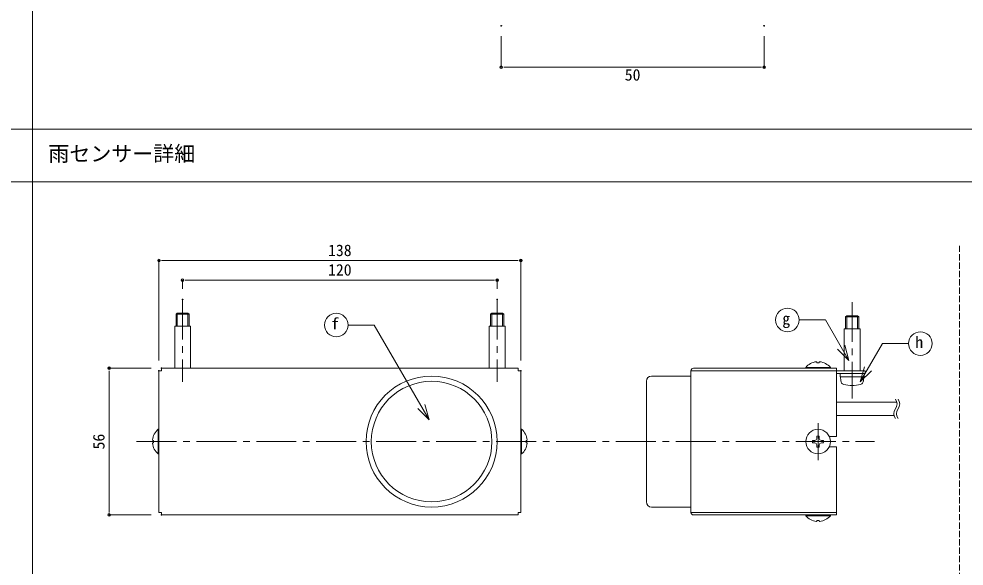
# Model space of a CAD drawing. Units: millimetres, scale not verified. Extents: x -79561 to 6403, y -2774 to 2774.
# Drawn here: x 2531 to 4333, y -1441 to -397 of the extents above; entities that cross this region are included whole.
import ezdxf
from ezdxf.enums import TextEntityAlignment as Align

# ---------------------------------------------------------------- set-up
doc = ezdxf.new("R2010")
doc.units = ezdxf.units.MM
doc.header["$LTSCALE"] = 4
doc.header["$PDMODE"] = 32
doc.header["$PDSIZE"] = 0.8
doc.linetypes.add('DASHED3', pattern=[4, 3, -1])
doc.linetypes.add('USER2', pattern=[28.575, 19.05, -3.175, 3.175, -3.175])
for name, color, linetype, lineweight in [('0-0_0', 7, 'Continuous', 20), ('0-1_WAKU', 7, 'Continuous', 18), ('0-3_moji', 7, 'Continuous', 18), ('0-5_sunpo', 7, 'Continuous', 18), ('0-7_KANAMONO', 4, 'Continuous', 18), ('0-D_sinsen', 3, 'USER2', 18), ('0-E_KANAMONO_SCREW', 4, 'Continuous', 18)]:
    doc.layers.add(name, color=color, linetype=linetype, lineweight=lineweight)
doc.layers.add('0-2_Defpoints', color=7, linetype='Continuous')
doc.styles.add('ＭＳ ゴシック', font='')
doc.styles.get('ＭＳ ゴシック').set_extended_font_data('MS Gothic')

# ---------------------------------------------------------------- blocks, each defined once
blk = doc.blocks.new('_Dot')
at = {"layer": '0-0_0'}
for p, q in [((-0.5, 0), (-1, 0)), ((0.25, 0), (-0.25, 0))]:
    blk.add_line(p, q, dxfattribs=at)
blk.add_circle((0, 0), 0.25, dxfattribs=at)
blk = doc.blocks.new('D1')
at = {"layer": '0-2_Defpoints'}
for p in [(42861.555, 22861.099), (42261.555, 22824.278), (42861.555, 22824.278)]:
    blk.add_point(p, dxfattribs=at)
at = {"layer": '0-5_sunpo', "lineweight": 20}
for p, q in [((42261.555, 22844.278), (42261.555, 22861.099)), ((42271.555, 22861.099), (42851.555, 22861.099)), ((42861.555, 22844.278), (42861.555, 22861.099))]:
    blk.add_line(p, q, dxfattribs=at)
at = {"layer": '0-5_sunpo', "xscale": 10, "yscale": 10, "rotation": 180}
blk.add_blockref('_Dot', (42261.555, 22861.099), dxfattribs=at)
at = {"layer": '0-5_sunpo', "xscale": 10, "yscale": 10}
blk.add_blockref('_Dot', (42861.555, 22861.099), dxfattribs=at)
at = {"layer": '0-5_sunpo', "style": 'ＭＳ ゴシック'}
blk.add_text('120', height=21.99, dxfattribs=at).set_placement((42539.055, 22863.099), align=Align.BOTTOM_LEFT)
blk = doc.blocks.new('D2')
at = {"layer": '0-2_Defpoints'}
for p in [(42906.555, 22898.39), (42216.555, 22688.037), (42906.555, 22688.037)]:
    blk.add_point(p, dxfattribs=at)
at = {"layer": '0-5_sunpo', "lineweight": 20}
for p, q in [((42216.555, 22708.037), (42216.555, 22898.39)), ((42226.555, 22898.39), (42896.555, 22898.39)), ((42906.555, 22708.037), (42906.555, 22898.39))]:
    blk.add_line(p, q, dxfattribs=at)
at = {"layer": '0-5_sunpo', "xscale": 10, "yscale": 10, "rotation": 180}
blk.add_blockref('_Dot', (42216.555, 22898.39), dxfattribs=at)
at = {"layer": '0-5_sunpo', "xscale": 10, "yscale": 10}
blk.add_blockref('_Dot', (42906.555, 22898.39), dxfattribs=at)
at = {"layer": '0-5_sunpo', "style": 'ＭＳ ゴシック'}
blk.add_text('138', height=21.99, dxfattribs=at).set_placement((42539.055, 22900.39), align=Align.BOTTOM_LEFT)
blk = doc.blocks.new('D3')
at = {"layer": '0-2_Defpoints'}
for p in [(42121.271, 22693.037), (42221.555, 22693.037), (42221.555, 22413.037)]:
    blk.add_point(p, dxfattribs=at)
at = {"layer": '0-5_sunpo', "lineweight": 20}
for p, q in [((42201.555, 22693.037), (42121.271, 22693.037)), ((42121.271, 22423.037), (42121.271, 22683.037)), ((42201.555, 22413.037), (42121.271, 22413.037))]:
    blk.add_line(p, q, dxfattribs=at)
at = {"layer": '0-5_sunpo', "xscale": 10, "yscale": 10}
for p, rotation in [((42121.271, 22693.037), 90), ((42121.271, 22413.037), 270)]:
    blk.add_blockref('_Dot', p, dxfattribs=dict(at, rotation=rotation))
at = {"layer": '0-5_sunpo', "style": 'ＭＳ ゴシック'}
blk.add_text('56', height=21.99, rotation=90, dxfattribs=at).set_placement((42119.271, 22538.037), align=Align.BOTTOM_LEFT)
blk = doc.blocks.new('D10')
at = {"layer": '0-2_Defpoints'}
for p in [(42869.297, 23346.468), (43370.549, 23346.468), (43370.549, 23267.208)]:
    blk.add_point(p, dxfattribs=at)
at = {"layer": '0-5_sunpo', "lineweight": 20}
for p, q in [((42869.297, 23326.468), (42869.297, 23267.208)), ((43370.549, 23326.468), (43370.549, 23267.208)), ((42879.297, 23267.208), (43360.549, 23267.208))]:
    blk.add_line(p, q, dxfattribs=at)
at = {"layer": '0-5_sunpo', "xscale": 10, "yscale": 10, "rotation": 180}
blk.add_blockref('_Dot', (42869.297, 23267.208), dxfattribs=at)
at = {"layer": '0-5_sunpo', "xscale": 10, "yscale": 10}
blk.add_blockref('_Dot', (43370.549, 23267.208), dxfattribs=at)
at = {"layer": '0-5_sunpo', "style": 'ＭＳ ゴシック'}
blk.add_text('50', height=21.99, dxfattribs=at).set_placement((43104.923, 23235.208), align=Align.BOTTOM_LEFT)

msp = doc.modelspace()

# ---------------------------------------------------------------- linework, layer by layer
at = {"layer": '0-1_WAKU'}
for p, q in [((2556.929, -608), (2556.929, 2774)), ((2556.929, -557.667), (2556.929, -2299)), ((2556.929, -557.667), (2556.929, -2299)), ((-1491.071, -608), (6403.429, -608)), ((-1491.071, -708), (6403.429, -708))]:
    msp.add_line(p, q, dxfattribs=at)
at = {"layer": '0-1_WAKU', "linetype": 'DASHED3'}
msp.add_line((4324.925, -830.094), (4324.925, -1749.095), dxfattribs=at)
at = {"layer": '0-3_moji'}
for p, q in [((4068.98, -971.833), (4018.98, -971.833)), ((4113.483, -1048.916), (4068.98, -971.833)), ((3208.58, -981.508), (3158.58, -981.508)), ((3312.947, -1162.278), (3208.58, -981.508)), ((4113.483, -1048.916), (4105.719, -1019.938)), ((4135.403, -1089.938), (4177.606, -1016.841)), ((4177.606, -1016.841), (4227.606, -1016.841)), ((4113.483, -1048.916), (4092.27, -1027.703)), ((4135.403, -1089.938), (4143.168, -1060.96)), ((4135.403, -1089.938), (4156.617, -1068.725)), ((3312.947, -1162.278), (3305.183, -1133.3)), ((3312.947, -1162.278), (3291.734, -1141.064))]:
    msp.add_line(p, q, dxfattribs=at)
for centre in [(3996.48, -971.833), (3136.08, -981.508), (4250.106, -1016.841)]:
    msp.add_circle(centre, 22.5, dxfattribs=at)
at = {"layer": '0-7_KANAMONO'}
for p, q in [((4109.609, -963.905), (4107.444, -966.07)), ((4107.444, -988.899), (4107.444, -966.07)), ((4107.444, -966.07), (4132.444, -966.07)), ((4109.609, -988.899), (4109.609, -963.905)), ((4109.609, -963.905), (4130.279, -963.905)), ((4130.279, -988.899), (4130.279, -963.905)), ((4130.279, -963.905), (4132.444, -966.07)), ((4132.444, -988.899), (4132.444, -966.07)), ((4031.444, -1063.899), (4031.444, -1062.456)), ((4031.444, -1062.456), (4078.444, -1062.456)), ((4052.59, -1052.856), (4052.59, -1052.311)), ((4053.09, -1053.356), (4056.799, -1053.356)), ((4057.299, -1052.856), (4057.299, -1052.311)), ((4078.444, -1062.456), (4078.444, -1063.899)), ((2802.88, -1068.899), (2797.88, -1068.899)), ((3482.88, -1063.899), (2802.88, -1063.899)), ((2802.88, -1063.899), (2802.88, -1068.899)), ((3482.88, -1068.899), (3482.88, -1063.899)), ((3487.88, -1068.899), (3482.88, -1068.899)), ((3487.88, -1338.899), (3487.88, -1068.899)), ((3737.444, -1078.899), (3812.444, -1078.899)), ((4031.444, -1063.899), (4078.444, -1063.899)), ((4089.944, -1068.899), (4144.944, -1068.899)), ((4089.944, -1073.899), (4144.944, -1073.899)), ((4142.944, -1080.399), (4096.944, -1080.399)), ((4097.444, -1080.399), (4142.444, -1080.399)), ((4097.444, -1080.399), (4098.084, -1087.706)), ((4142.444, -1080.399), (4141.805, -1087.706)), ((4142.944, -1073.899), (4142.944, -1080.399)), ((4144.944, -1068.899), (4144.944, -1073.899)), ((3727.444, -1318.899), (3727.444, -1088.899)), ((4089.944, -1128.899), (4205.301, -1128.899)), ((4089.944, -1153.899), (4199.588, -1153.899)), ((2797.88, -1180.399), (2796.438, -1180.399)), ((2796.438, -1180.399), (2796.438, -1227.399)), ((2797.88, -1180.399), (2797.88, -1227.399)), ((3487.88, -1180.399), (3489.323, -1180.399)), ((3487.88, -1180.399), (3487.88, -1227.399)), ((3489.323, -1180.399), (3489.323, -1227.399)), ((2786.838, -1201.544), (2786.293, -1201.544)), ((2786.838, -1206.253), (2786.293, -1206.253)), ((2787.338, -1202.044), (2787.338, -1205.753)), ((3498.423, -1202.044), (3498.423, -1205.753)), ((3498.923, -1201.544), (3499.468, -1201.544)), ((3498.923, -1206.253), (3499.468, -1206.253)), ((4076.211, -1193.899), (4089.944, -1193.899)), ((4076.211, -1213.899), (4089.944, -1213.899)), ((4089.944, -1343.899), (4089.944, -1213.899)), ((2796.438, -1227.399), (2797.88, -1227.399)), ((3489.323, -1227.399), (3487.88, -1227.399)), ((3812.444, -1328.899), (3737.444, -1328.899)), ((2802.88, -1338.899), (2802.88, -1343.899)), ((2802.88, -1343.899), (3482.88, -1343.899)), ((3482.88, -1338.899), (3487.88, -1338.899)), ((3482.88, -1343.899), (3482.88, -1338.899)), ((3812.444, -1338.899), (4089.944, -1338.899)), ((3817.444, -1343.899), (4089.944, -1343.899)), ((4031.444, -1343.899), (4031.444, -1345.341)), ((4031.444, -1343.899), (4078.444, -1343.899)), ((4031.444, -1345.341), (4078.444, -1345.341)), ((4078.444, -1345.341), (4078.444, -1343.899)), ((4052.59, -1354.941), (4052.59, -1355.486)), ((4053.09, -1354.441), (4056.799, -1354.441)), ((4057.299, -1354.941), (4057.299, -1355.486))]:
    msp.add_line(p, q, dxfattribs=at)
for points in [[(2857.88, -1063.899), (2827.88, -1063.899), (2827.88, -983.899), (2857.88, -983.899)], [(3427.88, -1063.899), (3457.88, -1063.899), (3457.88, -983.899), (3427.88, -983.899)], [(4104.944, -1068.899), (4134.944, -1068.899), (4134.944, -988.899), (4104.944, -988.899)]]:
    msp.add_lwpolyline(points, close=True, dxfattribs=at)
for points in [[(2797.88, -1068.899), (2797.88, -1338.899), (2802.88, -1338.899)], [(4089.944, -1068.899), (3812.444, -1068.899), (3812.444, -1338.899)], [(4089.944, -1193.899), (4089.944, -1063.899), (3817.444, -1063.899)], [(4142.944, -1073.899), (4096.944, -1073.899), (4096.944, -1080.399)], [(4052.665, -1193.393), (4052.59, -1197.687), (4051.363, -1200.317), (4048.733, -1201.544), (4044.439, -1201.619)], [(4044.439, -1206.178), (4048.733, -1206.253), (4051.363, -1207.48), (4052.59, -1210.11), (4052.665, -1214.404)], [(4065.45, -1201.619), (4061.156, -1201.544), (4058.525, -1200.317), (4057.299, -1197.687), (4057.224, -1193.393)], [(4057.226, -1214.404), (4057.301, -1210.105), (4058.525, -1207.48), (4061.156, -1206.253), (4065.45, -1206.178)]]:
    msp.add_lwpolyline(points, dxfattribs=at)
for centre, radius in [((3317.88, -1203.899), 125), ((3317.88, -1203.899), 115), ((4054.944, -1203.899), 23.5)]:
    msp.add_circle(centre, radius, dxfattribs=at)
for centre, radius, start, end in [((4054.944, -1081.899), 30.5, 95.98987, 140.39807), ((4051.84, -1052.311), 0.75, 0, 95.98987), ((4053.09, -1052.856), 0.5, 180, 270), ((4056.799, -1052.856), 0.5, 270, 0), ((4058.049, -1052.311), 0.75, 84.01013, 180), ((4054.944, -1081.899), 30.5, 39.60193, 84.01013), ((3737.444, -1088.899), 10, 90, 180), ((3817.444, -1068.899), 5, 90, 180), ((4106.053, -1087.009), 8, 185, 254.50603), ((4119.944, -1036.899), 60, 254.50603, 285.49397), ((4133.835, -1087.009), 8, 285.49397, 355), ((4190.198, -1132.024), 15.423, 322.56529, 37.43471), ((4195.198, -1132.024), 15.423, 322.56529, 37.43471), ((4214.691, -1150.774), 15.423, 142.56529, 217.43471), ((4219.691, -1150.774), 15.423, 142.56529, 217.43471), ((2815.88, -1203.899), 30.5, 129.60193, 174.01013), ((3469.88, -1203.899), 30.5, 5.98987, 50.39807), ((2786.293, -1200.794), 0.75, 174.01013, 270), ((2786.293, -1207.003), 0.75, 90, 185.98987), ((2815.88, -1203.899), 30.5, 185.98987, 230.39807), ((2786.838, -1202.044), 0.5, 0, 90), ((2786.838, -1205.753), 0.5, 270, 0), ((3469.88, -1203.899), 30.5, 309.60193, 354.01013), ((3498.923, -1202.044), 0.5, 90, 180), ((3498.923, -1205.753), 0.5, 180, 270), ((3499.468, -1200.794), 0.75, 270, 5.98987), ((3499.468, -1207.003), 0.75, 354.01013, 90), ((4054.944, -1203.899), 10.75, 167.7575, 192.2425), ((4054.944, -1203.899), 10.75, 77.7575, 102.2425), ((4054.944, -1203.899), 10.75, 347.7575, 12.2425), ((4054.944, -1203.899), 10.75, 257.7575, 282.25394), ((3737.444, -1318.899), 10, 180, 270), ((3817.444, -1338.899), 5, 180, 270), ((4054.944, -1325.899), 30.5, 219.60193, 264.01013), ((4054.944, -1325.899), 30.5, 275.98987, 320.39807), ((4051.84, -1355.486), 0.75, 264.01013, 360), ((4053.09, -1354.941), 0.5, 90, 180), ((4056.799, -1354.941), 0.5, 0, 90), ((4058.049, -1355.486), 0.75, 180, 275.98987)]:
    msp.add_arc(centre, radius, start, end, dxfattribs=at)
at = {"layer": '0-D_sinsen'}
for p, q in [((2842.88, -932.657), (2842.88, -1090.147)), ((3442.88, -932.657), (3442.88, -1090.147)), ((4119.944, -937.657), (4119.944, -1121.959)), ((4054.944, -1168.649), (4054.944, -1239.149)), ((2755.027, -1203.899), (4162.608, -1203.899))]:
    msp.add_line(p, q, dxfattribs=at)
at = {"layer": '0-E_KANAMONO_SCREW'}
for p, q in [((2832.545, -958.905), (2830.38, -961.07)), ((2830.38, -983.899), (2830.38, -961.07)), ((2830.38, -961.07), (2855.38, -961.07)), ((2832.545, -983.899), (2832.545, -958.905)), ((2832.545, -958.905), (2853.215, -958.905)), ((2853.215, -983.899), (2853.215, -958.905)), ((2853.215, -958.905), (2855.38, -961.07)), ((2855.38, -983.899), (2855.38, -961.07)), ((3432.545, -958.905), (3430.38, -961.07)), ((3430.38, -983.899), (3430.38, -961.07)), ((3430.38, -961.07), (3455.38, -961.07)), ((3432.545, -983.899), (3432.545, -958.905)), ((3432.545, -958.905), (3453.215, -958.905)), ((3453.215, -983.899), (3453.215, -958.905)), ((3453.215, -958.905), (3455.38, -961.07)), ((3455.38, -983.899), (3455.38, -961.07))]:
    msp.add_line(p, q, dxfattribs=at)

# ---------------------------------------------------------------- block references
at = {"layer": '0-5_sunpo'}
for name in ['D10', 'D2', 'D1', 'D3']:
    msp.add_blockref(name, (-39418.675, -23756.935), dxfattribs=at)

# ---------------------------------------------------------------- texts
at = {"layer": '0-3_moji', "style": 'ＭＳ ゴシック'}
for s, height, p in [('雨センサー詳細', 29.33, (2586.929, -678)), ('f', 21.99, (3126.334, -996.508)), ('g', 21.99, (3986.733, -986.833)), ('h', 21.99, (4240.36, -1031.841))]:
    msp.add_text(s, height=height, dxfattribs=at).set_placement(p, align=Align.BOTTOM_LEFT)

doc.saveas('drawing.dxf')
